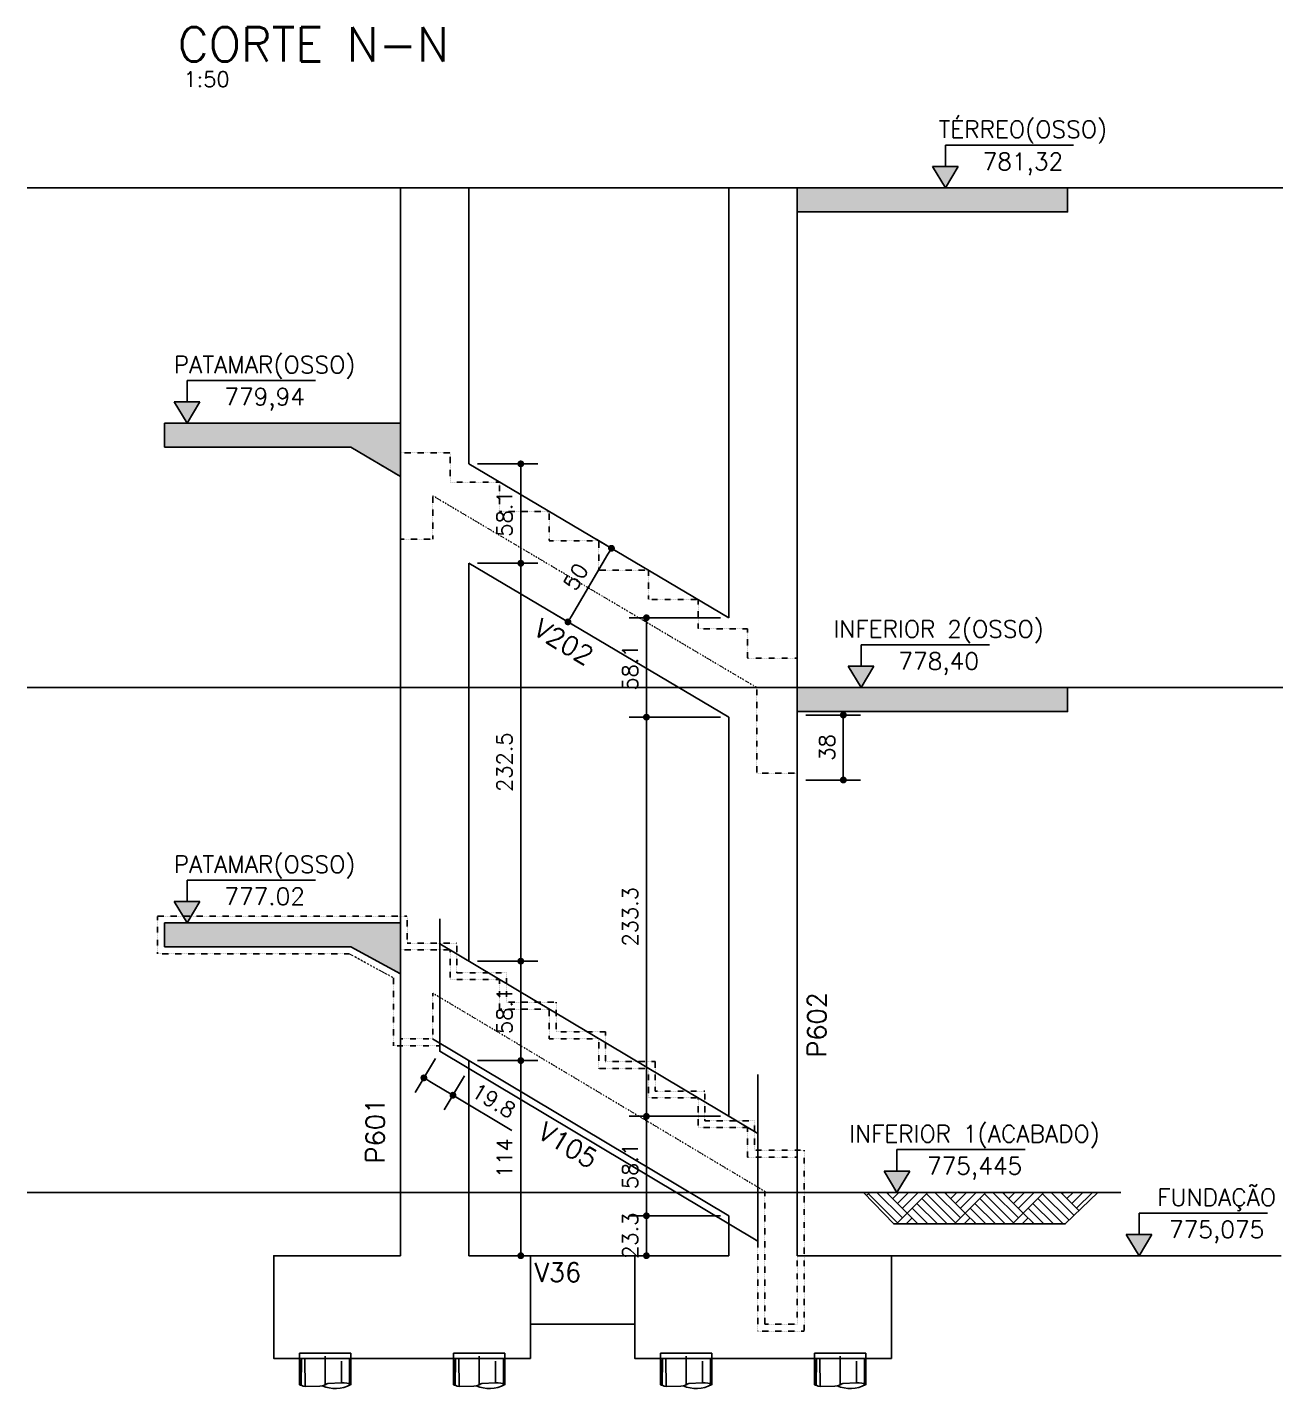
# Model space of a CAD drawing. Extents: x -856 to 20282, y 14720 to 28231.
# Drawn here: x 6836 to 7570, y 20727 to 21523 of the extents above; entities that cross this region are included whole.
import ezdxf
from ezdxf.enums import TextEntityAlignment as Align

# ---------------------------------------------------------------- set-up
doc = ezdxf.new("R2010")
doc.units = 0
doc.linetypes.add('ESTILO_TQS_0002', pattern=[0.4, 0.1, -0.3])
doc.layers.get('0').update_dxf_attribs({"linetype": 'CONTINUOUS'})
doc.layers.get('Defpoints').update_dxf_attribs({"linetype": 'CONTINUOUS'})
for name, color, linetype in [('00 - FELIPE', 2, 'CONTINUOUS'), ('COTA', 1, 'CONTINUOUS'), ('H2', 252, 'CONTINUOUS'), ('H6', 1, 'CONTINUOUS'), ('LINHA_FINA', 1, 'CONTINUOUS'), ('PENA_1', 1, 'CONTINUOUS'), ('PENA_2', 2, 'CONTINUOUS'), ('PENA_3', 3, 'CONTINUOUS'), ('T1', 2, 'CONTINUOUS'), ('T3', 4, 'CONTINUOUS'), ('TEXTO', 3, 'CONTINUOUS'), ('VIG-D', 2, 'CONTINUOUS'), ('VIGAT', 3, 'ESTILO_TQS_0002')]:
    doc.layers.add(name, color=color, linetype=linetype)
doc.styles.add('COTA', font='romans.shx')
doc.styles.get("Standard").update_dxf_attribs({"font": 'ROMANS.SHX'})
doc.styles.add('TEXTO', font='romans.shx', dxfattribs={"height": 10})
doc.styles.add('Texto1', font='romans.shx', dxfattribs={"height": 9})
doc.styles.add('Texto3', font='romans.shx', dxfattribs={"height": 20})
doc.dimstyles.new('forma', dxfattribs={"dimscale": 5, "dimtxt": 1.8, "dimasz": 0.8, "dimexe": 2, "dimexo": 1, "dimgap": 1, "dimtad": 1, "dimdec": 1, "dimzin": 9, "dimdsep": 46, "dimtxsty": 'COTA', "dimblk1": 'DOT', "dimblk2": 'DOT', "dimsah": 1, "dimcen": 0, "dimdle": 1, "dimclrd": 256, "dimclre": 256, "dimclrt": 2, "dimadec": 0, "dimazin": 0, "dimtfac": 1, "dimtdec": 0, "dimtmove": 0, "dimatfit": 3, "dimfxl": 1, "dimtolj": 1, "dimtzin": 0, "dimarcsym": 0})

# ---------------------------------------------------------------- blocks, each defined once
blk = doc.blocks.new('elevação_d')
at = {"layer": 'LINHA_FINA', "linetype": 'Continuous'}
blk.add_hatch(color=256, dxfattribs=at).paths.add_polyline_path([(0, 0), (1.5, 2.5), (-1.5, 2.5)])
at = {"layer": 'LINHA_FINA'}
for p, q in [((0, 5), (0, 2.5)), ((0, 5), (15, 5)), ((0, 0), (-1.5, 2.5)), ((-1.5, 2.5), (1.5, 2.5)), ((1.5, 2.5), (0, 0))]:
    blk.add_line(p, q, dxfattribs=at)
at = {"layer": 'TEXTO', "linetype": 'Continuous', "style": 'TEXTO'}
for p in [(9.07, 5.25), (9.07, 1.5)]:
    blk.add_attdef('XXXX.XX', text='', height=2, dxfattribs=at).set_placement(p, align=Align.BOTTOM_CENTER)
blk = doc.blocks.new('A$Cfeb4b014')
at = {"layer": 'PENA_1'}
for p, q in [((0, 29.3), (58.3, 29.3)), ((54.2, 34.3), (4.2, 34.3)), ((4.2, 34.3), (4.2, 29.1)), ((4.2, 29.1), (4.2, 3.7)), ((4.7, 3.5), (5.1, 28)), ((5.8, 3), (6.3, 28.4)), ((9.9, 2), (9.6, 28.2)), ((29.2, 31.4), (29.2, 3.7)), ((45.1, 5.4), (45.1, 26.7)), ((52.9, 4.3), (52.9, 28.4)), ((53.8, 3.9), (53.8, 29.6)), ((54.2, 29.1), (54.2, 34.3)), ((54.2, 3.7), (54.2, 29.1))]:
    blk.add_line(p, q, dxfattribs=at)
for points in [[(4.2, 3.7), (5.3, 3.2), (6.4, 2.8), (7.9, 2.4), (10.4, 2), (24, 2.1), (26.4, 2.6), (27.6, 3), (29.2, 3.7)], [(54.2, 3.7), (53.1, 4.3), (52, 4.7), (50.4, 5.1), (47.9, 5.5), (45.1, 5.4), (31.9, 4.9), (30.8, 4.5), (29.2, 3.7)]]:
    blk.add_lwpolyline(points, dxfattribs=at)
blk.add_arc((39.1, 32.1), 32.1, 246.6344, 297.9627, dxfattribs=at)
blk = doc.blocks.new('_Dot')
at = {"color": 0, "linetype": 'ByBlock', "lineweight": -2}
blk.add_line((-0.5, 0), (-1, 0), dxfattribs=at)
at = {"color": 0, "linetype": 'ByBlock', "const_width": 0.5}
blk.add_lwpolyline([(-0.25, 0, 1), (0.25, 0, 1)], format="xyb", close=True, dxfattribs=at)
blk = doc.blocks.new('*D460')
at = {"layer": 'COTA', "lineweight": -2, "transparency": 16777216}
for p, q in [((7241.05, 20828.54), (7187.84, 20828.54)), ((7197.84, 20809.2), (7197.84, 20824.54)), ((7241.05, 20805.2), (7187.84, 20805.2))]:
    blk.add_line(p, q, dxfattribs=at)
at = {"layer": 'Defpoints', "color": 0, "transparency": 16777216}
for p in [(7197.84, 20828.54), (7246.05, 20828.54), (7246.05, 20805.2)]:
    blk.add_point(p, dxfattribs=at)
at = {"layer": 'COTA', "lineweight": -2, "transparency": 16777216, "xscale": 4, "yscale": 4, "zscale": 4}
for p, rotation in [((7197.84, 20828.54), 90), ((7197.84, 20805.2), 270)]:
    blk.add_blockref('_Dot', p, dxfattribs=dict(at, rotation=rotation))
at = {"layer": 'COTA', "color": 2, "transparency": 16777216, "insert": (7188.34, 20816.87), "char_height": 9, "attachment_point": 5, "rotation": 90, "style": 'COTA'}
blk.add_mtext('\\A1;23.3 ', dxfattribs=at)
blk = doc.blocks.new('*D461')
at = {"layer": 'COTA', "lineweight": -2, "transparency": 16777216}
for p, q in [((7241.05, 20886.66), (7187.84, 20886.66)), ((7197.84, 20832.54), (7197.84, 20882.66)), ((7241.05, 20828.54), (7187.84, 20828.54))]:
    blk.add_line(p, q, dxfattribs=at)
at = {"layer": 'Defpoints', "color": 0, "transparency": 16777216}
for p in [(7197.84, 20886.66), (7246.05, 20886.66), (7246.05, 20828.54)]:
    blk.add_point(p, dxfattribs=at)
at = {"layer": 'COTA', "lineweight": -2, "transparency": 16777216, "xscale": 4, "yscale": 4, "zscale": 4}
for p, rotation in [((7197.84, 20886.66), 90), ((7197.84, 20828.54), 270)]:
    blk.add_blockref('_Dot', p, dxfattribs=dict(at, rotation=rotation))
at = {"layer": 'COTA', "color": 2, "transparency": 16777216, "insert": (7188.34, 20857.6), "char_height": 9, "attachment_point": 5, "rotation": 90, "style": 'COTA'}
blk.add_mtext('\\A1;58.1 ', dxfattribs=at)
blk = doc.blocks.new('*D462')
at = {"layer": 'COTA', "lineweight": -2, "transparency": 16777216}
for p, q in [((7241.05, 21119.93), (7187.84, 21119.93)), ((7197.84, 20890.66), (7197.84, 21115.93)), ((7241.05, 20886.66), (7187.84, 20886.66))]:
    blk.add_line(p, q, dxfattribs=at)
at = {"layer": 'Defpoints', "color": 0, "transparency": 16777216}
for p in [(7197.84, 21119.93), (7246.05, 21119.93), (7246.05, 20886.66)]:
    blk.add_point(p, dxfattribs=at)
at = {"layer": 'COTA', "lineweight": -2, "transparency": 16777216, "xscale": 4, "yscale": 4, "zscale": 4}
for p, rotation in [((7197.84, 21119.93), 90), ((7197.84, 20886.66), 270)]:
    blk.add_blockref('_Dot', p, dxfattribs=dict(at, rotation=rotation))
at = {"layer": 'COTA', "color": 2, "transparency": 16777216, "insert": (7188.34, 21003.3), "char_height": 9, "attachment_point": 5, "rotation": 90, "style": 'COTA'}
blk.add_mtext('\\A1;233.3 ', dxfattribs=at)
blk = doc.blocks.new('*D463')
at = {"layer": 'COTA', "lineweight": -2, "transparency": 16777216}
for p, q in [((7241.05, 21178.03), (7187.84, 21178.03)), ((7197.84, 21123.93), (7197.84, 21174.03)), ((7241.05, 21119.93), (7187.84, 21119.93))]:
    blk.add_line(p, q, dxfattribs=at)
at = {"layer": 'Defpoints', "color": 0, "transparency": 16777216}
for p in [(7197.84, 21178.03), (7246.05, 21178.03), (7246.05, 21119.93)]:
    blk.add_point(p, dxfattribs=at)
at = {"layer": 'COTA', "lineweight": -2, "transparency": 16777216, "xscale": 4, "yscale": 4, "zscale": 4}
for p, rotation in [((7197.84, 21178.03), 90), ((7197.84, 21119.93), 270)]:
    blk.add_blockref('_Dot', p, dxfattribs=dict(at, rotation=rotation))
at = {"layer": 'COTA', "color": 2, "transparency": 16777216, "insert": (7188.34, 21148.98), "char_height": 9, "attachment_point": 5, "rotation": 90, "style": 'COTA'}
blk.add_mtext('\\A1;58.1 ', dxfattribs=at)
blk = doc.blocks.new('*D464')
at = {"layer": 'COTA', "lineweight": -2, "transparency": 16777216}
for p, q in [((7180.22, 21216.98), (7168.8, 21223.73)), ((7153.98, 21179.05), (7175.37, 21215.2)), ((7154.76, 21173.95), (7143.34, 21180.7))]:
    blk.add_line(p, q, dxfattribs=at)
at = {"layer": 'Defpoints', "color": 0, "transparency": 16777216}
for p in [(7177.41, 21218.64), (7184.52, 21214.43), (7159.06, 21171.4)]:
    blk.add_point(p, dxfattribs=at)
at = {"layer": 'COTA', "lineweight": -2, "transparency": 16777216, "xscale": 4, "yscale": 4, "zscale": 4}
for p, rotation in [((7177.41, 21218.64), 59.38617262381391), ((7151.95, 21175.61), 239.3861726238139)]:
    blk.add_blockref('_Dot', p, dxfattribs=dict(at, rotation=rotation))
at = {"layer": 'COTA', "color": 2, "transparency": 16777216, "insert": (7156.5, 21201.96), "char_height": 9, "attachment_point": 5, "rotation": 59.38617, "style": 'COTA'}
blk.add_mtext('\\A1;50 ', dxfattribs=at)
blk = doc.blocks.new('*D465')
at = {"layer": 'COTA', "lineweight": -2, "transparency": 16777216}
for p, q in [((7099.03, 20919.23), (7134.4, 20919.23)), ((7124.4, 20809.2), (7124.4, 20915.23)), ((7099.03, 20805.2), (7134.4, 20805.2))]:
    blk.add_line(p, q, dxfattribs=at)
at = {"layer": 'Defpoints', "color": 0, "transparency": 16777216}
for p in [(7094.03, 20919.23), (7124.4, 20919.23), (7094.03, 20805.2)]:
    blk.add_point(p, dxfattribs=at)
at = {"layer": 'COTA', "lineweight": -2, "transparency": 16777216, "xscale": 4, "yscale": 4, "zscale": 4}
for p, rotation in [((7124.4, 20919.23), 90), ((7124.4, 20805.2), 270)]:
    blk.add_blockref('_Dot', p, dxfattribs=dict(at, rotation=rotation))
at = {"layer": 'COTA', "color": 2, "transparency": 16777216, "insert": (7114.9, 20862.22), "char_height": 9, "attachment_point": 5, "rotation": 90, "style": 'COTA'}
blk.add_mtext('\\A1;114 ', dxfattribs=at)
blk = doc.blocks.new('*D466')
at = {"layer": 'COTA', "lineweight": -2, "transparency": 16777216}
for p, q in [((7099.03, 20977.35), (7134.4, 20977.35)), ((7124.4, 20923.23), (7124.4, 20973.35)), ((7099.03, 20919.23), (7134.4, 20919.23))]:
    blk.add_line(p, q, dxfattribs=at)
at = {"layer": 'Defpoints', "color": 0, "transparency": 16777216}
for p in [(7094.03, 20977.35), (7124.4, 20977.35), (7094.03, 20919.23)]:
    blk.add_point(p, dxfattribs=at)
at = {"layer": 'COTA', "lineweight": -2, "transparency": 16777216, "xscale": 4, "yscale": 4, "zscale": 4}
for p, rotation in [((7124.4, 20977.35), 90), ((7124.4, 20919.23), 270)]:
    blk.add_blockref('_Dot', p, dxfattribs=dict(at, rotation=rotation))
at = {"layer": 'COTA', "color": 2, "transparency": 16777216, "insert": (7114.9, 20948.29), "char_height": 9, "attachment_point": 5, "rotation": 90, "style": 'COTA'}
blk.add_mtext('\\A1;58.1 ', dxfattribs=at)
blk = doc.blocks.new('*D467')
at = {"layer": 'COTA', "lineweight": -2, "transparency": 16777216}
for p, q in [((7099.03, 21209.88), (7134.4, 21209.88)), ((7124.4, 20981.35), (7124.4, 21205.88)), ((7099.03, 20977.35), (7134.4, 20977.35))]:
    blk.add_line(p, q, dxfattribs=at)
at = {"layer": 'Defpoints', "color": 0, "transparency": 16777216}
for p in [(7094.03, 21209.88), (7124.4, 21209.88), (7094.03, 20977.35)]:
    blk.add_point(p, dxfattribs=at)
at = {"layer": 'COTA', "lineweight": -2, "transparency": 16777216, "xscale": 4, "yscale": 4, "zscale": 4}
for p, rotation in [((7124.4, 21209.88), 90), ((7124.4, 20977.35), 270)]:
    blk.add_blockref('_Dot', p, dxfattribs=dict(at, rotation=rotation))
at = {"layer": 'COTA', "color": 2, "transparency": 16777216, "insert": (7114.9, 21093.62), "char_height": 9, "attachment_point": 5, "rotation": 90, "style": 'COTA'}
blk.add_mtext('\\A1;232.5 ', dxfattribs=at)
blk = doc.blocks.new('*D468')
at = {"layer": 'COTA', "lineweight": -2, "transparency": 16777216}
for p, q in [((7099.03, 21267.98), (7134.4, 21267.98)), ((7124.4, 21213.88), (7124.4, 21263.98)), ((7099.03, 21209.88), (7134.4, 21209.88))]:
    blk.add_line(p, q, dxfattribs=at)
at = {"layer": 'Defpoints', "color": 0, "transparency": 16777216}
for p in [(7094.03, 21267.98), (7124.4, 21267.98), (7094.03, 21209.88)]:
    blk.add_point(p, dxfattribs=at)
at = {"layer": 'COTA', "lineweight": -2, "transparency": 16777216, "xscale": 4, "yscale": 4, "zscale": 4}
for p, rotation in [((7124.4, 21267.98), 90), ((7124.4, 21209.88), 270)]:
    blk.add_blockref('_Dot', p, dxfattribs=dict(at, rotation=rotation))
at = {"layer": 'COTA', "color": 2, "transparency": 16777216, "insert": (7114.9, 21238.93), "char_height": 9, "attachment_point": 5, "rotation": 90, "style": 'COTA'}
blk.add_mtext('\\A1;58.1 ', dxfattribs=at)
blk = doc.blocks.new('*D792')
at = {"layer": '00 - FELIPE', "lineweight": -2, "transparency": 16777216}
for p, q in [((7074.47, 20920.42), (7062.62, 20900.56)), ((7091.47, 20910.28), (7079.62, 20890.41)), ((7071.17, 20907.09), (7081.3, 20901.05)), ((7084.74, 20899), (7119.21, 20878.44))]:
    blk.add_line(p, q, dxfattribs=at)
at = {"layer": 'Defpoints', "color": 0, "transparency": 16777216}
for p in [(7077.03, 20924.71), (7094.03, 20914.57), (7084.74, 20899)]:
    blk.add_point(p, dxfattribs=at)
at = {"layer": '00 - FELIPE', "lineweight": -2, "transparency": 16777216, "xscale": 4, "yscale": 4, "zscale": 4}
for p, rotation in [((7067.74, 20909.14), 149.1817377705162), ((7084.74, 20899), 329.1817377705162)]:
    blk.add_blockref('_Dot', p, dxfattribs=dict(at, rotation=rotation))
at = {"layer": '00 - FELIPE', "color": 2, "transparency": 16777216, "insert": (7108.56, 20895.85), "char_height": 9, "attachment_point": 5, "rotation": 329.18174, "style": 'COTA'}
blk.add_mtext('\\A1;19.8 ', dxfattribs=at)
blk = doc.blocks.new('*D798')
at = {"layer": '00 - FELIPE', "lineweight": -2, "transparency": 16777216}
for p, q in [((7291.05, 21121.2), (7322.95, 21121.2)), ((7312.95, 21087.2), (7312.95, 21117.2)), ((7291.01, 21083.2), (7322.95, 21083.2))]:
    blk.add_line(p, q, dxfattribs=at)
at = {"layer": 'Defpoints', "color": 0, "transparency": 16777216}
for p in [(7286.05, 21121.2), (7312.95, 21121.2), (7286.01, 21083.2)]:
    blk.add_point(p, dxfattribs=at)
at = {"layer": '00 - FELIPE', "lineweight": -2, "transparency": 16777216, "xscale": 4, "yscale": 4, "zscale": 4}
for p, rotation in [((7312.95, 21121.2), 90), ((7312.95, 21083.2), 270)]:
    blk.add_blockref('_Dot', p, dxfattribs=dict(at, rotation=rotation))
at = {"layer": '00 - FELIPE', "color": 2, "transparency": 16777216, "insert": (7303.45, 21102.2), "char_height": 9, "attachment_point": 5, "rotation": 90, "style": 'COTA'}
blk.add_mtext('\\A1;38 ', dxfattribs=at)

msp = doc.modelspace()

# ---------------------------------------------------------------- hatches: boundary and pattern name
at = {"layer": 'H2'}
for points in [[(7286.05, 21415.2), (7444.04, 21415.2), (7444.04, 21429.2), (7286.05, 21429.2)], [(7054.03, 21291.7), (7054.01, 21260.54), (7025.01, 21277.7), (6916.01, 21277.7), (6916.01, 21291.7)], [(7286.05, 21123.2), (7444.04, 21123.2), (7444.04, 21137.2), (7286.05, 21137.2)], [(7054.03, 20999.7), (7054.03, 20969.92), (7025.06, 20985.7), (6916.01, 20985.7), (6916.01, 20999.7)]]:
    msp.add_hatch(color=256, dxfattribs=at).paths.add_polyline_path(points)
at = {"layer": 'H6'}
h = msp.add_hatch(dxfattribs=at)
h.set_pattern_fill('AR-PARQ1', color=256, scale=2, angle=45, style=0)
h.set_pattern_definition([(135, (3158.543, -8512.005), (-33.941125, 0), [24, -24]), (135, (3161.372, -8509.177), (-33.941125, 0), [24, -24]), (135, (3164.2, -8506.349), (-33.941125, 0), [24, -24]), (135, (3167.029, -8503.52), (-33.941125, 0), [24, -24]), (135, (3169.857, -8500.692), (-33.941125, 0), [24, -24]), (135, (3172.686, -8497.863), (-33.941125, 0), [24, -24]), (135, (3175.514, -8495.035), (-33.941125, 0), [24, -24]), (45, (3141.573, -8495.035), (33.941125, 0), [24, -24]), (45, (3138.744, -8492.206), (33.941125, 0), [24, -24]), (45, (3135.916, -8489.378), (33.941125, 0), [24, -24]), (45, (3133.088, -8486.55), (33.941125, 0), [24, -24]), (45, (3130.26, -8483.72), (33.941125, 0), [24, -24]), (45, (3127.43, -8480.893), (33.941125, 0), [24, -24]), (45, (3124.602, -8478.064), (33.941125, 0), [24, -24])])
h.paths.add_polyline_path([(7324.84, 20842.2), (7461.65, 20842.2), (7442.72, 20823.81), (7342.4, 20823.81)])

# ---------------------------------------------------------------- linework, layer by layer
at = {"layer": '00 - FELIPE'}
for p, q in [((7077.03, 20924.71), (7077.03, 21002.03)), ((7263.01, 20813.76), (7263.01, 20911.14))]:
    msp.add_line(p, q, dxfattribs=at)
msp.add_lwpolyline([(7077.03, 20987.49), (7077.03, 20924.71), (7263.01, 20813.76), (7263.01, 20876.54), (7077.03, 20987.49)], dxfattribs=at)
at = {"layer": 'PENA_1'}
for p, q in [((6835.86, 21429.2), (7569.85, 21429.2)), ((6835.86, 21137.2), (7569.85, 21137.2)), ((6835.86, 20842.2), (7475.22, 20842.2)), ((7341.03, 20805.2), (7569, 20805.2))]:
    msp.add_line(p, q, dxfattribs=at)
msp.add_lwpolyline([(7324.84, 20842.2), (7461.65, 20842.2), (7442.72, 20823.81), (7342.4, 20823.81)], close=True, dxfattribs=at)
at = {"layer": 'PENA_2'}
for points in [[(7094.03, 20805.2), (7130.01, 20805.2), (7130.01, 20745.2), (6980.01, 20745.2), (6980.01, 20805.2), (7054.03, 20805.2)], [(7286.05, 20805.2), (7341.03, 20805.2), (7341.03, 20745.2), (7191.03, 20745.2), (7191.03, 20805.2), (7246.05, 20805.2)]]:
    msp.add_lwpolyline(points, dxfattribs=at)
at = {"layer": 'PENA_3'}
for p, q in [((7054.03, 21429.2), (7054.03, 20805.2)), ((7094.03, 21429.2), (7094.03, 21267.98)), ((7246.05, 21429.2), (7246.05, 21178.03)), ((7286.05, 21429.2), (7286.05, 20805.2)), ((6916.01, 21277.7), (6916.01, 21291.7)), ((6916.01, 21291.7), (7054.03, 21291.7)), ((7054.03, 21291.7), (7054.03, 21277.7)), ((7025.01, 21277.7), (6916.01, 21277.7)), ((7025.01, 21277.7), (7054.01, 21260.54)), ((7094.03, 21267.98), (7246.05, 21178.03)), ((7094.03, 21209.88), (7094.03, 20977.35)), ((7094.03, 21209.88), (7246.05, 21119.93)), ((7246.05, 21119.93), (7246.05, 20886.66)), ((6916.01, 20985.7), (6916.01, 20999.7)), ((6916.01, 20999.7), (7054.03, 20999.7)), ((7054.03, 20999.7), (7054.03, 20985.7)), ((7025.06, 20985.7), (6916.01, 20985.7)), ((7025.06, 20985.7), (7054.03, 20969.92)), ((7263.01, 20876.54), (7077.03, 20987.49)), ((7246.05, 20828.54), (7072.79, 20931.9)), ((7263.01, 20813.76), (7077.03, 20924.71)), ((7094.03, 20919.23), (7094.03, 20805.2)), ((7246.05, 20828.54), (7246.05, 20805.2)), ((7191.03, 20805.2), (7130.01, 20805.2)), ((7191.03, 20765.2), (7130.01, 20765.2))]:
    msp.add_line(p, q, dxfattribs=at)
for points in [[(7286.05, 21415.2), (7444.04, 21415.2), (7444.04, 21429.2), (7286.05, 21429.2)], [(7286.05, 21123.2), (7444.04, 21123.2), (7444.04, 21137.2), (7286.05, 21137.2)]]:
    msp.add_lwpolyline(points, close=True, dxfattribs=at)
at = {"layer": 'VIGAT'}
for p, q in [((6912.01, 20981.7), (6912.01, 21003.7)), ((6912.01, 21003.7), (7058.01, 21003.7)), ((7058.01, 21003.7), (7058.01, 20987.9)), ((7024.04, 20981.7), (6912.01, 20981.7)), ((7050.03, 20967.54), (7024.04, 20981.7)), ((7058.01, 20987.9), (7087.01, 20987.9)), ((7087.01, 20987.9), (7087.01, 20970.6)), ((7050.03, 20927.9), (7050.03, 20967.54)), ((7087.01, 20970.6), (7116.01, 20970.6)), ((7116.01, 20970.6), (7116.01, 20953.3)), ((7077.03, 20956.2), (7077.03, 20924.71)), ((7116.01, 20953.3), (7145.01, 20953.3)), ((7145.01, 20953.3), (7145.01, 20936)), ((7145.01, 20936), (7174.01, 20936)), ((7174.01, 20936), (7174.01, 20918.7)), ((7077.03, 20927.9), (7050.03, 20927.9)), ((7174.01, 20918.7), (7203.01, 20918.7)), ((7203.01, 20918.7), (7203.01, 20901.4)), ((7203.01, 20901.4), (7232.01, 20901.4)), ((7232.01, 20901.4), (7232.01, 20884.1)), ((7232.01, 20884.1), (7261.01, 20884.1)), ((7261.01, 20884.1), (7261.01, 20866.8)), ((7261.01, 20866.8), (7290.01, 20866.8)), ((7290.01, 20866.8), (7290.01, 20845.2)), ((7263.01, 20761.2), (7263.01, 20840.59)), ((7290.01, 20845.2), (7290.01, 20805.2)), ((7290.01, 20805.2), (7290.01, 20761.2)), ((7290.01, 20761.2), (7263.01, 20761.2))]:
    msp.add_line(p, q, dxfattribs=at)
msp.add_lwpolyline([(7083.01, 21274.48), (7083.01, 21257.32), (7112.01, 21257.32), (7112.01, 21240.16), (7141.01, 21240.16), (7141.01, 21223), (7170.01, 21223), (7170.01, 21205.84), (7199.01, 21205.84), (7199.01, 21188.68), (7228.01, 21188.68), (7228.01, 21171.52), (7257.01, 21171.52), (7257.01, 21154.36), (7286.01, 21154.36), (7286.01, 21087.2), (7262.45, 21087.2), (7262.45, 21137.2), (7073.01, 21249.3), (7073.01, 21223.9), (7054.01, 21223.9), (7054.01, 21260.54), (7025.01, 21277.7), (6916.01, 21277.7), (6916.01, 21291.7), (7054.01, 21291.7), (7054.01, 21274.48)], close=True, dxfattribs=at)
msp.add_lwpolyline([(7267.01, 20842.86), (7073.03, 20958.59), (7073.03, 20931.9), (7054.03, 20931.9), (7054.03, 20969.92), (7025.06, 20985.7), (6916.01, 20985.7), (6916.01, 20999.7), (7054.01, 20999.7), (7054.01, 20983.9), (7083.01, 20983.9), (7083.01, 20966.6), (7112.01, 20966.6), (7112.01, 20949.3), (7141.01, 20949.3), (7141.01, 20932), (7170.01, 20932), (7170.01, 20914.7), (7199.01, 20914.7), (7199.01, 20897.4), (7228.01, 20897.4), (7228.01, 20880.1), (7257.01, 20880.1), (7257.01, 20862.8), (7286.01, 20862.8), (7286.01, 20845.2), (7286.01, 20805.2), (7286.01, 20765.2), (7267.01, 20765.2), (7267.01, 20842.86)], dxfattribs=at)

# ---------------------------------------------------------------- block references
at = {"layer": 'PENA_1', "xscale": 0.6, "yscale": 0.6, "zscale": 0.6}
for p in [(6992.48, 20727.61), (7082.51, 20727.61), (7203.5, 20727.61), (7293.53, 20727.61)]:
    msp.add_blockref('A$Cfeb4b014', p, dxfattribs=at)
at = {"layer": 'VIGAT'}
ref = msp.add_blockref('elevação_d', (7372.59, 21429.2), dxfattribs=dict(at, xscale=5, yscale=5, zscale=5))
ref.add_attrib('XXXX.XX', 'TÉRREO(OSSO)', dxfattribs={"layer": 'TEXTO', "linetype": 'Continuous', "height": 10, "style": 'TEXTO'}).set_placement((7417.94, 21455.45), align=Align.BOTTOM_CENTER)
ref.add_attrib('XXXX.XX', '781,32', dxfattribs={"layer": 'TEXTO', "linetype": 'Continuous', "height": 10, "style": 'TEXTO'}).set_placement((7417.94, 21436.7), align=Align.BOTTOM_CENTER)
ref = msp.add_blockref('elevação_d', (6929.3, 21291.7), dxfattribs=dict(at, xscale=5, yscale=5, zscale=5))
ref.add_attrib('XXXX.XX', 'PATAMAR(OSSO)', dxfattribs={"layer": 'TEXTO', "linetype": 'Continuous', "height": 10, "style": 'TEXTO'}).set_placement((6974.66, 21317.95), align=Align.BOTTOM_CENTER)
ref.add_attrib('XXXX.XX', '779,94', dxfattribs={"layer": 'TEXTO', "linetype": 'Continuous', "height": 10, "style": 'TEXTO'}).set_placement((6974.66, 21299.2), align=Align.BOTTOM_CENTER)
ref = msp.add_blockref('elevação_d', (7323.36, 21137.2), dxfattribs=dict(at, xscale=5, yscale=5, zscale=5))
ref.add_attrib('XXXX.XX', 'INFERIOR 2(OSSO)', dxfattribs={"layer": 'TEXTO', "linetype": 'Continuous', "height": 10, "style": 'TEXTO'}).set_placement((7368.72, 21163.45), align=Align.BOTTOM_CENTER)
ref.add_attrib('XXXX.XX', '778,40', dxfattribs={"layer": 'TEXTO', "linetype": 'Continuous', "height": 10, "style": 'TEXTO'}).set_placement((7368.72, 21144.7), align=Align.BOTTOM_CENTER)
ref = msp.add_blockref('elevação_d', (6929.3, 20999.7), dxfattribs=dict(at, xscale=5, yscale=5, zscale=5))
ref.add_attrib('XXXX.XX', 'PATAMAR(OSSO)', dxfattribs={"layer": 'TEXTO', "linetype": 'Continuous', "height": 10, "style": 'TEXTO'}).set_placement((6974.66, 21025.95), align=Align.BOTTOM_CENTER)
ref.add_attrib('XXXX.XX', '777.02', dxfattribs={"layer": 'TEXTO', "linetype": 'Continuous', "height": 10, "style": 'TEXTO'}).set_placement((6974.66, 21007.2), align=Align.BOTTOM_CENTER)
ref = msp.add_blockref('elevação_d', (7344.32, 20842.2), dxfattribs=dict(at, xscale=5, yscale=5, zscale=5))
ref.add_attrib('XXXX.XX', 'INFERIOR 1(ACABADO)', dxfattribs={"layer": 'TEXTO', "linetype": 'Continuous', "height": 10, "style": 'TEXTO'}).set_placement((7389.68, 20868.45), align=Align.BOTTOM_CENTER)
ref.add_attrib('XXXX.XX', '775,445', dxfattribs={"layer": 'TEXTO', "linetype": 'Continuous', "height": 10, "style": 'TEXTO'}).set_placement((7389.68, 20849.7), align=Align.BOTTOM_CENTER)
ref = msp.add_blockref('elevação_d', (7485.84, 20805.07), dxfattribs=dict(at, xscale=5, yscale=5, zscale=5))
ref.add_attrib('XXXX.XX', 'FUNDAÇÃO', dxfattribs={"layer": 'TEXTO', "linetype": 'Continuous', "height": 10, "style": 'TEXTO'}).set_placement((7531.19, 20831.32), align=Align.BOTTOM_CENTER)
ref.add_attrib('XXXX.XX', '775,075', dxfattribs={"layer": 'TEXTO', "linetype": 'Continuous', "height": 10, "style": 'TEXTO'}).set_placement((7531.19, 20812.57), align=Align.BOTTOM_CENTER)

# ---------------------------------------------------------------- texts
at = {"layer": 'T1', "style": 'Texto1'}
msp.add_text('1:50', height=9, dxfattribs=at).set_placement((6927.16, 21488.23))
at = {"layer": 'T3', "style": 'Texto3'}
msp.add_text('CORTE N-N', height=20, dxfattribs=at).set_placement((6923.93, 21503.14))
at = {"layer": 'VIG-D', "linetype": 'Continuous'}
for s, rotation, p in [('V202', 329.18174, (7130.92, 21168.59)), ('P602', 90, (7302.99, 20921.03)), ('P601', 90, (7044.81, 20859.22)), ('V105', 329.18174, (7133.35, 20874.42))]:
    msp.add_text(s, height=11, rotation=rotation, dxfattribs=at).set_placement(p)
msp.add_text('V36', height=11, dxfattribs=at).set_placement((7132.37, 20790.02))

# ---------------------------------------------------------------- dimensions: what is measured, and where the dimension line sits
at = {"layer": '00 - FELIPE'}
dim = msp.add_linear_dim(base=(7312.95, 21121.2), p1=(7286.01, 21083.2), p2=(7286.05, 21121.2), angle=90, dimstyle='forma', override={"dimpost": ' '}, dxfattribs=at)
dim.commit()
dim.dimension.update_dxf_attribs({"geometry": '*D798', "text_midpoint": (7303.45, 21102.2)})
dim = msp.add_aligned_dim(p1=(7077.03, 20924.71), p2=(7094.03, 20914.57), distance=-18.13, dimstyle='forma', override={"dimpost": ' '}, dxfattribs=at)
dim.commit()
dim.dimension.update_dxf_attribs({"geometry": '*D792', "text_midpoint": (7108.56, 20895.85)})
at = {"layer": 'COTA'}
for base, p1, p2, override, picture, middle in [((7124.4, 21267.98), (7094.03, 21209.88), (7094.03, 21267.98), {"dimpost": ' ', "dimtmove": 1}, '*D468', (7114.9, 21238.93)), ((7124.4, 21209.88), (7094.03, 20977.35), (7094.03, 21209.88), {"dimpost": ' ', "dimtmove": 1}, '*D467', (7114.9, 21093.62)), ((7197.84, 21178.03), (7246.05, 21119.93), (7246.05, 21178.03), {"dimpost": ' ', "dimtmove": 1}, '*D463', (7188.34, 21148.98)), ((7197.84, 21119.93), (7246.05, 20886.66), (7246.05, 21119.93), {"dimpost": ' ', "dimtmove": 1}, '*D462', (7188.34, 21003.3)), ((7124.4, 20977.35), (7094.03, 20919.23), (7094.03, 20977.35), {"dimpost": ' ', "dimtmove": 1}, '*D466', (7114.9, 20948.29)), ((7124.4, 20919.23), (7094.03, 20805.2), (7094.03, 20919.23), {"dimpost": ' '}, '*D465', (7114.9, 20862.22)), ((7197.84, 20886.66), (7246.05, 20828.54), (7246.05, 20886.66), {"dimpost": ' ', "dimtmove": 1}, '*D461', (7188.34, 20857.6))]:
    dim = msp.add_linear_dim(base=base, p1=p1, p2=p2, angle=90, dimstyle='forma', override=override, dxfattribs=at)
    dim.commit()
    dim.dimension.update_dxf_attribs({"geometry": picture, "text_midpoint": middle})
dim = msp.add_aligned_dim(p1=(7159.06, 21171.4), p2=(7184.52, 21214.43), distance=8.27, dimstyle='forma', override={"dimpost": ' '}, dxfattribs=at)
dim.commit()
dim.dimension.update_dxf_attribs({"geometry": '*D464', "text_midpoint": (7156.5, 21201.96)})
dim = msp.add_linear_dim(base=(7197.84, 20828.54), p1=(7246.05, 20805.2), p2=(7246.05, 20828.54), angle=90, dimstyle='forma', override={"dimpost": ' '}, dxfattribs=at)
dim.commit()
dim.dimension.update_dxf_attribs({"geometry": '*D460', "text_midpoint": (7197.84, 20816.87), "dimtype": 160})

doc.saveas('drawing.dxf')
